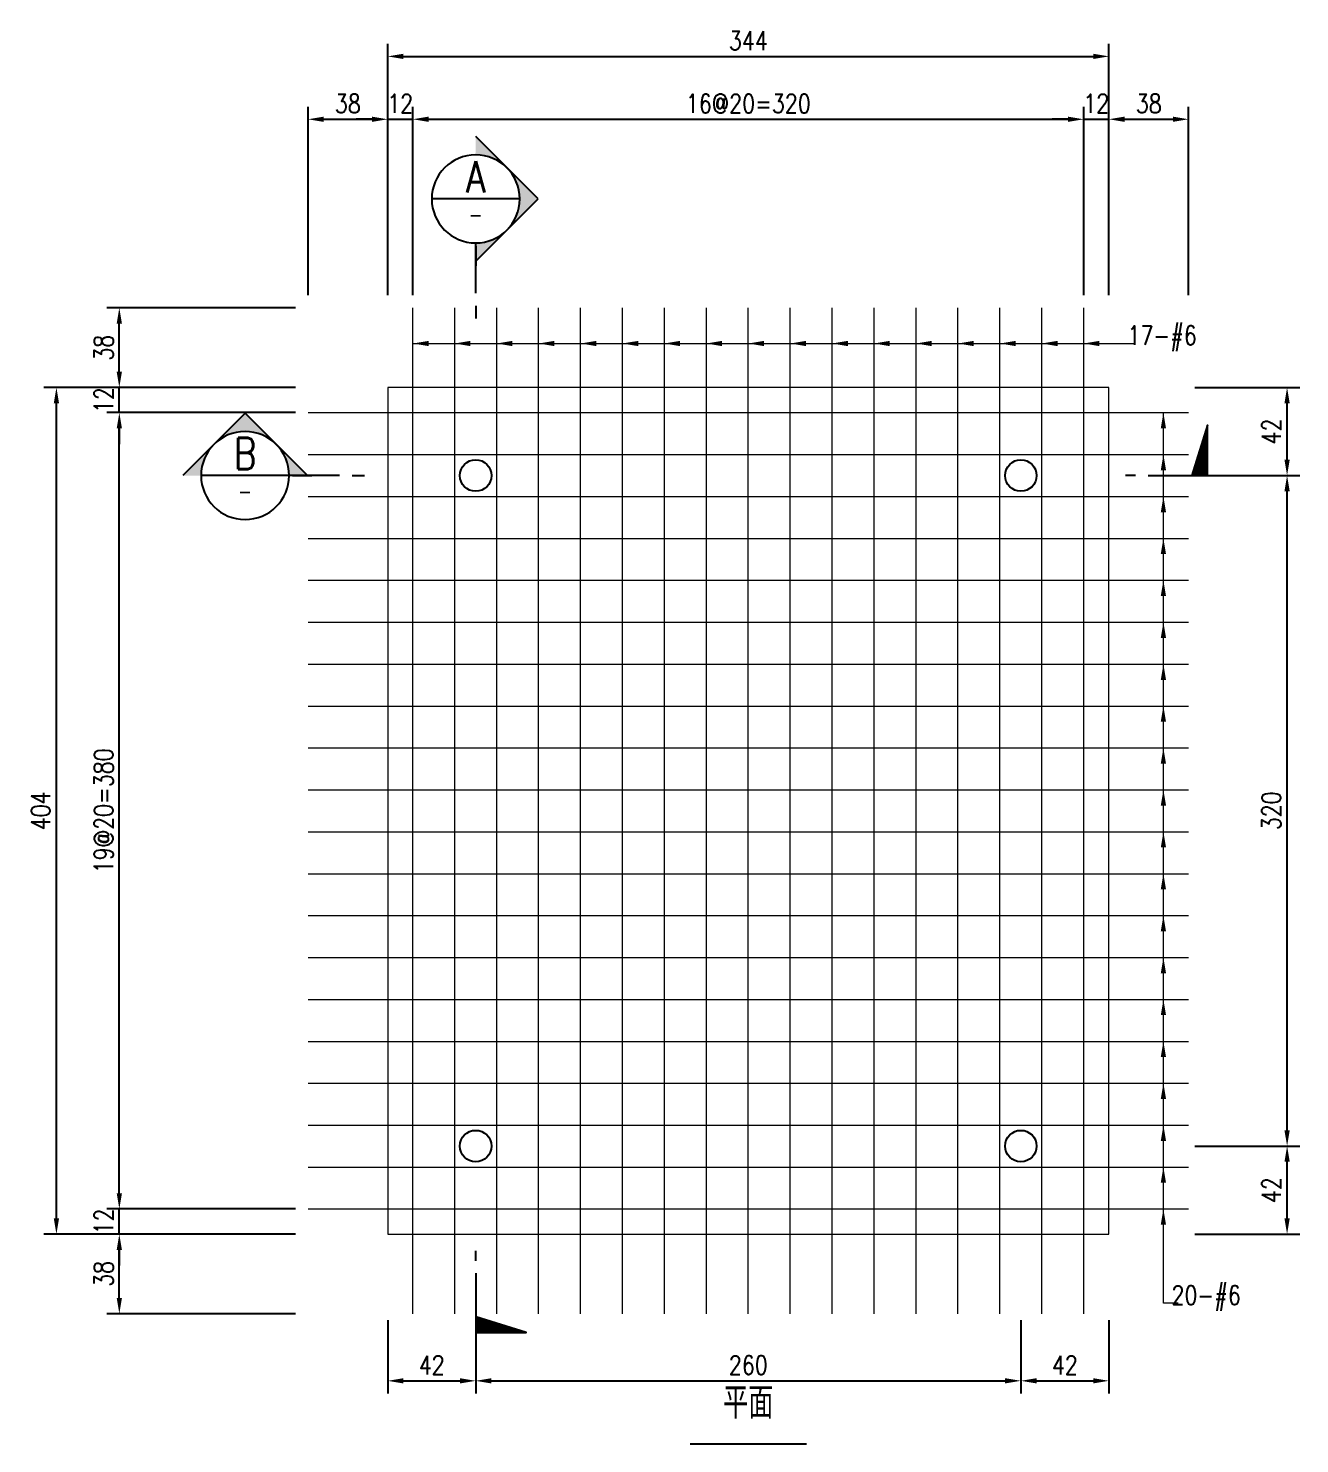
# Model space of a CAD drawing. Extents: x -4754 to 4964, y -19960 to 3841.
# Drawn here: x 1031 to 1638, y -9599 to -8924 of the extents above; entities that cross this region are included whole.
import ezdxf
from ezdxf.enums import TextEntityAlignment as Align

# ---------------------------------------------------------------- set-up
doc = ezdxf.new("R2010")
doc.units = 0
doc.header["$LTSCALE"] = 3
doc.layers.get('0').update_dxf_attribs({"linetype": 'CONTINUOUS'})
doc.layers.add('HB_0', color=7, linetype='CONTINUOUS', transparency=0.5)
for name, color, linetype in [('HB_DIM', 1, 'CONTINUOUS'), ('HB_TXT_CTEXT', 2, 'CONTINUOUS'), ('RCAD.PARM.Treatle', 2, 'CONTINUOUS'), ('剖面線', 1, 'CONTINUOUS'), ('鋼筋', 3, 'CONTINUOUS')]:
    doc.layers.add(name, color=color, linetype=linetype)
doc.styles.get("Standard").update_dxf_attribs({"font": 'ROMANS.shx', "width": 0.8, "bigfont": 'chineset.shx'})
doc.dimstyles.new('30', dxfattribs={"dimscale": 3, "dimtxt": 3, "dimasz": 2.5, "dimexe": 2, "dimexo": 2, "dimgap": 1, "dimtad": 1, "dimdsep": 46, "dimtxsty": 'Standard', "dimcen": 0, "dimclrd": 256, "dimclre": 256, "dimclrt": 2, "dimadec": 0, "dimazin": 0, "dimtfac": 1, "dimtix": 1, "dimtmove": 2, "dimatfit": 3, "dimfxl": 1, "dimtolj": 1, "dimtzin": 0, "dimarcsym": 0})

# ---------------------------------------------------------------- blocks, each defined once
blk = doc.blocks.new('slab_topview')
at = {"color": 4, "linetype": 'Continuous'}
blk.add_line((-27.76, 0), (27.76, 0), dxfattribs=at)
at = {"color": 4, "linetype": 'Continuous', "width": 0.8}
blk.add_text('平面', height=15, rotation=360, dxfattribs=at).set_placement((0, 19.66), align=Align.MIDDLE)
blk = doc.blocks.new('ST-n')
at = {"color": 2}
blk.add_line((-7, 0), (7, 0), dxfattribs=at)
blk.add_circle((0, 0), 7, dxfattribs=at)
at = {"color": 3, "width": 0.8}
blk.add_attdef('A', text='', height=5, dxfattribs=at).set_placement((0, 3.5), align=Align.MIDDLE)
at = {"color": 1, "width": 0.8}
blk.add_attdef('HB2002', text='', height=2.5, dxfattribs=at).set_placement((0, -2.5), align=Align.MIDDLE)
blk = doc.blocks.new('SEC2U0-n')
at = {"color": 2, "linetype": 'Continuous'}
for p, q in [((-9.9, 0), (0, 9.9)), ((0, 9.9), (9.9, 0)), ((-7.51, 0), (-10.62, 0))]:
    blk.add_line(p, q, dxfattribs=at)
at = {"color": 3}
for p, q in [((-17, 0), (-19, 0)), ((-15, 0), (-7, 0))]:
    blk.add_line(p, q, dxfattribs=at)
at = {"color": 2, "linetype": 'Continuous'}
blk.add_circle((0, 0), 7, dxfattribs=at)
for points in [[(0, 9.9), (-3.5, 6.06), (-4.95, 4.95), (-4.26, 5.55)], [(0, 9.9), (-1.81, 6.76), (-3.5, 6.06), (-1.81, 6.76)], [(0, 9.9), (0, 7), (-1.81, 6.76), (-0.91, 6.94)], [(0, 9.9), (3.5, 6.06), (4.95, 4.95), (4.26, 5.55)], [(0, 9.9), (1.81, 6.76), (3.5, 6.06), (1.81, 6.76)], [(0, 9.9), (0, 7), (1.81, 6.76), (0.91, 6.94)], [(-9.9, 0), (-6.06, 3.5), (-4.95, 4.95), (-5.55, 4.26)], [(9.9, 0), (6.06, 3.5), (4.95, 4.95), (5.55, 4.26)], [(-9.9, 0), (-6.76, 1.81), (-6.06, 3.5), (-6.76, 1.81)], [(9.9, 0), (6.76, 1.81), (6.06, 3.5), (6.76, 1.81)], [(-9.9, 0), (-7, 0), (-6.76, 1.81), (-6.94, 0.91)], [(9.9, 0), (7, 0), (6.76, 1.81), (6.94, 0.91)]]:
    blk.add_solid(points, dxfattribs=at)
blk = doc.blocks.new('*X3')
at = {"color": 0, "linetype": 'Continuous'}
for p, q in [((81.12, 269.21), (82.11, 270.2)), ((81.3, 269.21), (82.37, 270.29)), ((81.47, 269.21), (82.63, 270.37)), ((81.65, 269.21), (82.89, 270.45)), ((81.83, 269.21), (83.14, 270.53)), ((82, 269.21), (83.4, 270.61)), ((82.18, 269.21), (83.66, 270.69)), ((82.36, 269.21), (83.91, 270.77)), ((82.53, 269.21), (84.17, 270.85)), ((82.71, 269.21), (84.43, 270.93)), ((82.89, 269.21), (84.69, 271.01)), ((83.06, 269.21), (84.94, 271.09)), ((83.24, 269.21), (85.2, 271.17)), ((83.42, 269.21), (85.46, 271.25)), ((83.59, 269.21), (85.71, 271.33)), ((83.77, 269.21), (85.97, 271.41)), ((83.95, 269.21), (86.23, 271.49)), ((84.12, 269.21), (86.49, 271.57)), ((84.3, 269.21), (86.74, 271.65)), ((84.48, 269.21), (86.93, 271.66)), ((84.65, 269.21), (86.93, 271.48)), ((84.83, 269.21), (86.93, 271.31)), ((85.01, 269.21), (86.93, 271.13)), ((85.19, 269.21), (86.93, 270.95)), ((85.36, 269.21), (86.93, 270.78)), ((85.54, 269.21), (86.93, 270.6)), ((85.72, 269.21), (86.93, 270.42)), ((85.89, 269.21), (86.93, 270.25)), ((79, 269.21), (79.03, 269.24)), ((79.17, 269.21), (79.29, 269.32)), ((79.35, 269.21), (79.54, 269.4)), ((79.53, 269.21), (79.8, 269.48)), ((79.71, 269.21), (80.06, 269.56)), ((79.88, 269.21), (80.31, 269.64)), ((80.06, 269.21), (80.57, 269.72)), ((80.24, 269.21), (80.83, 269.8)), ((80.41, 269.21), (81.09, 269.88)), ((80.59, 269.21), (81.34, 269.96)), ((80.77, 269.21), (81.6, 270.04)), ((80.94, 269.21), (81.86, 270.12)), ((86.07, 269.21), (86.93, 270.07)), ((86.25, 269.21), (86.93, 269.89)), ((86.42, 269.21), (86.93, 269.72)), ((86.6, 269.21), (86.93, 269.54)), ((86.78, 269.21), (86.93, 269.36))]:
    blk.add_line(p, q, dxfattribs=at)
blk = doc.blocks.new('SEND-n')
at = {"color": 3}
for p, q in [((9.44, 0), (0, 0)), ((11.42, 0), (13, 0))]:
    blk.add_line(p, q, dxfattribs=at)
at = {"color": 2, "linetype": 'Continuous'}
blk.add_lwpolyline([(0, 0), (0, 8), (2.5, 0)], close=True, dxfattribs=at)
at = {"color": 2, "linetype": 'Continuous', "rotation": 270}
blk.add_blockref('*X3', (-269.21, 86.93), dxfattribs=at)
blk = doc.blocks.new('m_Arrow_U_rebar')
at = {"color": 1, "linetype": 'Continuous'}
blk.add_solid([(-1.25, -7.5), (0, 0), (1.25, -7.5)], dxfattribs=at)
blk = doc.blocks.new('rebar_num')
at = {"color": 0, "linetype": 'Continuous', "width": 0.8}
blk.add_attdef('A', text='', height=9, dxfattribs=at).set_placement((-3.13, 3.87), align=Align.MIDDLE_LEFT)
blk = doc.blocks.new('*D99')
at = {"layer": 'HB_DIM', "linetype": 'Continuous', "lineweight": -2}
for p, q in [((1202.8, -9051.3), (1202.8, -8931.3)), ((1546.8, -9051.3), (1546.8, -8931.3)), ((1210.3, -8937.3), (1539.3, -8937.3))]:
    blk.add_line(p, q, dxfattribs=at)
at = {"layer": 'HB_DIM'}
for points in [[(1210.3, -8936.05), (1210.3, -8938.55), (1202.8, -8937.3)], [(1539.3, -8938.55), (1539.3, -8936.05), (1546.8, -8937.3)]]:
    blk.add_solid(points, dxfattribs=at)
at = {"layer": 'HB_DIM', "color": 2, "linetype": 'Continuous', "insert": (1374.8, -8929.8), "char_height": 9, "attachment_point": 5, "rotation": 0}
blk.add_mtext('\\A1;344', dxfattribs=at)
blk = doc.blocks.new('*D100')
at = {"layer": 'HB_DIM', "linetype": 'Continuous', "lineweight": -2}
for p, q in [((1164.8, -9051.3), (1164.8, -8961.3)), ((1202.8, -9051.3), (1202.8, -8961.3)), ((1172.3, -8967.3), (1195.3, -8967.3))]:
    blk.add_line(p, q, dxfattribs=at)
at = {"layer": 'HB_DIM'}
for points in [[(1172.3, -8966.05), (1172.3, -8968.55), (1164.8, -8967.3)], [(1195.3, -8968.55), (1195.3, -8966.05), (1202.8, -8967.3)]]:
    blk.add_solid(points, dxfattribs=at)
at = {"layer": 'HB_DIM', "color": 2, "linetype": 'Continuous', "insert": (1183.8, -8959.8), "char_height": 9, "attachment_point": 5, "rotation": 0}
blk.add_mtext('\\A1;38', dxfattribs=at)
blk = doc.blocks.new('*D101')
at = {"layer": 'HB_DIM', "linetype": 'Continuous', "lineweight": -2}
for p, q in [((1202.8, -9051.3), (1202.8, -8961.3)), ((1214.8, -9051.3), (1214.8, -8961.3)), ((1195.3, -8967.3), (1187.8, -8967.3)), ((1202.8, -8967.3), (1214.8, -8967.3)), ((1222.3, -8967.3), (1229.8, -8967.3))]:
    blk.add_line(p, q, dxfattribs=at)
at = {"layer": 'HB_DIM'}
for points in [[(1195.3, -8968.55), (1195.3, -8966.05), (1202.8, -8967.3)], [(1222.3, -8966.05), (1222.3, -8968.55), (1214.8, -8967.3)]]:
    blk.add_solid(points, dxfattribs=at)
at = {"layer": 'HB_DIM', "color": 2, "linetype": 'Continuous', "insert": (1208.8, -8959.8), "char_height": 9, "attachment_point": 5, "rotation": 0}
blk.add_mtext('\\A1;12', dxfattribs=at)
blk = doc.blocks.new('*D102')
at = {"layer": 'HB_DIM', "linetype": 'Continuous', "lineweight": -2}
for p, q in [((1214.8, -9051.3), (1214.8, -8961.3)), ((1534.8, -9051.3), (1534.8, -8961.3)), ((1222.3, -8967.3), (1527.3, -8967.3))]:
    blk.add_line(p, q, dxfattribs=at)
at = {"layer": 'HB_DIM'}
for points in [[(1222.3, -8966.05), (1222.3, -8968.55), (1214.8, -8967.3)], [(1527.3, -8968.55), (1527.3, -8966.05), (1534.8, -8967.3)]]:
    blk.add_solid(points, dxfattribs=at)
at = {"layer": 'HB_DIM', "color": 2, "linetype": 'Continuous', "insert": (1374.8, -8959.8), "char_height": 9, "attachment_point": 5, "rotation": 0}
blk.add_mtext('\\A1;16@20=320', dxfattribs=at)
blk = doc.blocks.new('*D103')
at = {"layer": 'HB_DIM', "linetype": 'Continuous', "lineweight": -2}
for p, q in [((1534.8, -9051.3), (1534.8, -8961.3)), ((1546.8, -9051.3), (1546.8, -8961.3)), ((1527.3, -8967.3), (1519.8, -8967.3)), ((1534.8, -8967.3), (1546.8, -8967.3)), ((1554.3, -8967.3), (1561.8, -8967.3))]:
    blk.add_line(p, q, dxfattribs=at)
at = {"layer": 'HB_DIM'}
for points in [[(1527.3, -8968.55), (1527.3, -8966.05), (1534.8, -8967.3)], [(1554.3, -8966.05), (1554.3, -8968.55), (1546.8, -8967.3)]]:
    blk.add_solid(points, dxfattribs=at)
at = {"layer": 'HB_DIM', "color": 2, "linetype": 'Continuous', "insert": (1540.8, -8959.8), "char_height": 9, "attachment_point": 5, "rotation": 0}
blk.add_mtext('\\A1;12', dxfattribs=at)
blk = doc.blocks.new('*D104')
at = {"layer": 'HB_DIM', "linetype": 'Continuous', "lineweight": -2}
for p, q in [((1546.8, -9051.3), (1546.8, -8961.3)), ((1584.8, -9051.3), (1584.8, -8961.3)), ((1554.3, -8967.3), (1577.3, -8967.3))]:
    blk.add_line(p, q, dxfattribs=at)
at = {"layer": 'HB_DIM'}
for points in [[(1554.3, -8966.05), (1554.3, -8968.55), (1546.8, -8967.3)], [(1577.3, -8968.55), (1577.3, -8966.05), (1584.8, -8967.3)]]:
    blk.add_solid(points, dxfattribs=at)
at = {"layer": 'HB_DIM', "color": 2, "linetype": 'Continuous', "insert": (1565.8, -8959.8), "char_height": 9, "attachment_point": 5, "rotation": 0}
blk.add_mtext('\\A1;38', dxfattribs=at)
blk = doc.blocks.new('m_Arrow_L_rebar')
at = {"color": 1, "linetype": 'Continuous', "extrusion": (0, 0, -1)}
blk.add_solid([(-7.5, 1.25), (0, 0), (-7.5, -1.25)], dxfattribs=at)
blk = doc.blocks.new('*D105')
at = {"layer": 'HB_DIM', "linetype": 'Continuous', "lineweight": -2}
for p, q in [((1158.8, -9095.3), (1038.8, -9095.3)), ((1044.8, -9491.8), (1044.8, -9102.8)), ((1158.8, -9499.3), (1038.8, -9499.3))]:
    blk.add_line(p, q, dxfattribs=at)
at = {"layer": 'HB_DIM'}
for points in [[(1046.05, -9102.8), (1043.55, -9102.8), (1044.8, -9095.3)], [(1043.55, -9491.8), (1046.05, -9491.8), (1044.8, -9499.3)]]:
    blk.add_solid(points, dxfattribs=at)
at = {"layer": 'HB_DIM', "color": 2, "linetype": 'Continuous', "insert": (1037.3, -9297.3), "char_height": 9, "attachment_point": 5, "rotation": 90}
blk.add_mtext('\\A1;404', dxfattribs=at)
blk = doc.blocks.new('*D106')
at = {"layer": 'HB_DIM', "linetype": 'Continuous', "lineweight": -2}
for p, q in [((1158.8, -9499.3), (1068.8, -9499.3)), ((1074.8, -9529.8), (1074.8, -9506.8)), ((1158.8, -9537.3), (1068.8, -9537.3))]:
    blk.add_line(p, q, dxfattribs=at)
at = {"layer": 'HB_DIM'}
for points in [[(1076.05, -9506.8), (1073.55, -9506.8), (1074.8, -9499.3)], [(1073.55, -9529.8), (1076.05, -9529.8), (1074.8, -9537.3)]]:
    blk.add_solid(points, dxfattribs=at)
at = {"layer": 'HB_DIM', "color": 2, "linetype": 'Continuous', "insert": (1067.3, -9518.3), "char_height": 9, "attachment_point": 5, "rotation": 90}
blk.add_mtext('\\A1;38', dxfattribs=at)
blk = doc.blocks.new('*D107')
at = {"layer": 'HB_DIM', "linetype": 'Continuous', "lineweight": -2}
for p, q in [((1074.8, -9479.8), (1074.8, -9472.3)), ((1158.8, -9487.3), (1068.8, -9487.3)), ((1074.8, -9499.3), (1074.8, -9487.3)), ((1158.8, -9499.3), (1068.8, -9499.3)), ((1074.8, -9506.8), (1074.8, -9514.3))]:
    blk.add_line(p, q, dxfattribs=at)
at = {"layer": 'HB_DIM'}
for points in [[(1073.55, -9479.8), (1076.05, -9479.8), (1074.8, -9487.3)], [(1076.05, -9506.8), (1073.55, -9506.8), (1074.8, -9499.3)]]:
    blk.add_solid(points, dxfattribs=at)
at = {"layer": 'HB_DIM', "color": 2, "linetype": 'Continuous', "insert": (1067.3, -9493.3), "char_height": 9, "attachment_point": 5, "rotation": 90}
blk.add_mtext('\\A1;12', dxfattribs=at)
blk = doc.blocks.new('*D108')
at = {"layer": 'HB_DIM', "linetype": 'Continuous', "lineweight": -2}
for p, q in [((1158.8, -9107.3), (1068.8, -9107.3)), ((1074.8, -9479.8), (1074.8, -9114.8)), ((1158.8, -9487.3), (1068.8, -9487.3))]:
    blk.add_line(p, q, dxfattribs=at)
at = {"layer": 'HB_DIM'}
for points in [[(1076.05, -9114.8), (1073.55, -9114.8), (1074.8, -9107.3)], [(1073.55, -9479.8), (1076.05, -9479.8), (1074.8, -9487.3)]]:
    blk.add_solid(points, dxfattribs=at)
at = {"layer": 'HB_DIM', "color": 2, "linetype": 'Continuous', "insert": (1067.3, -9297.3), "char_height": 9, "attachment_point": 5, "rotation": 90}
blk.add_mtext('\\A1;19@20=380', dxfattribs=at)
blk = doc.blocks.new('*D109')
at = {"layer": 'HB_DIM', "linetype": 'Continuous', "lineweight": -2}
for p, q in [((1074.8, -9087.8), (1074.8, -9080.3)), ((1158.8, -9095.3), (1068.8, -9095.3)), ((1074.8, -9107.3), (1074.8, -9095.3)), ((1158.8, -9107.3), (1068.8, -9107.3)), ((1074.8, -9114.8), (1074.8, -9122.3))]:
    blk.add_line(p, q, dxfattribs=at)
at = {"layer": 'HB_DIM'}
for points in [[(1073.55, -9087.8), (1076.05, -9087.8), (1074.8, -9095.3)], [(1076.05, -9114.8), (1073.55, -9114.8), (1074.8, -9107.3)]]:
    blk.add_solid(points, dxfattribs=at)
at = {"layer": 'HB_DIM', "color": 2, "linetype": 'Continuous', "insert": (1067.3, -9101.3), "char_height": 9, "attachment_point": 5, "rotation": 90}
blk.add_mtext('\\A1;12', dxfattribs=at)
blk = doc.blocks.new('*D110')
at = {"layer": 'HB_DIM', "linetype": 'Continuous', "lineweight": -2}
for p, q in [((1158.8, -9057.3), (1068.8, -9057.3)), ((1074.8, -9087.8), (1074.8, -9064.8)), ((1158.8, -9095.3), (1068.8, -9095.3))]:
    blk.add_line(p, q, dxfattribs=at)
at = {"layer": 'HB_DIM'}
for points in [[(1076.05, -9064.8), (1073.55, -9064.8), (1074.8, -9057.3)], [(1073.55, -9087.8), (1076.05, -9087.8), (1074.8, -9095.3)]]:
    blk.add_solid(points, dxfattribs=at)
at = {"layer": 'HB_DIM', "color": 2, "linetype": 'Continuous', "insert": (1067.3, -9076.3), "char_height": 9, "attachment_point": 5, "rotation": 90}
blk.add_mtext('\\A1;38', dxfattribs=at)
blk = doc.blocks.new('slab_PVC')
at = {"layer": 'RCAD.PARM.Treatle', "color": 4, "linetype": 'Continuous'}
blk.add_circle((0, 0), 7.53, dxfattribs=at)
blk = doc.blocks.new('*D111')
at = {"layer": 'HB_DIM', "linetype": 'Continuous', "lineweight": -2}
for p, q in [((1202.8, -9540.3), (1202.8, -9575.3)), ((1244.8, -9540.3), (1244.8, -9575.3)), ((1210.3, -9569.3), (1237.3, -9569.3))]:
    blk.add_line(p, q, dxfattribs=at)
at = {"layer": 'HB_DIM'}
for points in [[(1210.3, -9568.05), (1210.3, -9570.55), (1202.8, -9569.3)], [(1237.3, -9570.55), (1237.3, -9568.05), (1244.8, -9569.3)]]:
    blk.add_solid(points, dxfattribs=at)
at = {"layer": 'HB_DIM', "color": 2, "linetype": 'Continuous', "insert": (1223.8, -9561.8), "char_height": 9, "attachment_point": 5, "rotation": 0}
blk.add_mtext('\\A1;42', dxfattribs=at)
blk = doc.blocks.new('*D112')
at = {"layer": 'HB_DIM', "linetype": 'Continuous', "lineweight": -2}
for p, q in [((1244.8, -9540.3), (1244.8, -9575.3)), ((1504.8, -9540.3), (1504.8, -9575.3)), ((1252.3, -9569.3), (1497.3, -9569.3))]:
    blk.add_line(p, q, dxfattribs=at)
at = {"layer": 'HB_DIM'}
for points in [[(1252.3, -9568.05), (1252.3, -9570.55), (1244.8, -9569.3)], [(1497.3, -9570.55), (1497.3, -9568.05), (1504.8, -9569.3)]]:
    blk.add_solid(points, dxfattribs=at)
at = {"layer": 'HB_DIM', "color": 2, "linetype": 'Continuous', "insert": (1374.8, -9561.8), "char_height": 9, "attachment_point": 5, "rotation": 0}
blk.add_mtext('\\A1;260', dxfattribs=at)
blk = doc.blocks.new('*D113')
at = {"layer": 'HB_DIM', "linetype": 'Continuous', "lineweight": -2}
for p, q in [((1504.8, -9540.3), (1504.8, -9575.3)), ((1546.8, -9540.3), (1546.8, -9575.3)), ((1512.3, -9569.3), (1539.3, -9569.3))]:
    blk.add_line(p, q, dxfattribs=at)
at = {"layer": 'HB_DIM'}
for points in [[(1512.3, -9568.05), (1512.3, -9570.55), (1504.8, -9569.3)], [(1539.3, -9570.55), (1539.3, -9568.05), (1546.8, -9569.3)]]:
    blk.add_solid(points, dxfattribs=at)
at = {"layer": 'HB_DIM', "color": 2, "linetype": 'Continuous', "insert": (1525.8, -9561.8), "char_height": 9, "attachment_point": 5, "rotation": 0}
blk.add_mtext('\\A1;42', dxfattribs=at)
blk = doc.blocks.new('*D114')
at = {"layer": 'HB_DIM', "linetype": 'Continuous', "lineweight": -2}
for p, q in [((1587.8, -9457.3), (1637.8, -9457.3)), ((1631.8, -9491.8), (1631.8, -9464.8)), ((1587.8, -9499.3), (1637.8, -9499.3))]:
    blk.add_line(p, q, dxfattribs=at)
at = {"layer": 'HB_DIM'}
for points in [[(1633.05, -9464.8), (1630.55, -9464.8), (1631.8, -9457.3)], [(1630.55, -9491.8), (1633.05, -9491.8), (1631.8, -9499.3)]]:
    blk.add_solid(points, dxfattribs=at)
at = {"layer": 'HB_DIM', "color": 2, "linetype": 'Continuous', "insert": (1624.3, -9478.3), "char_height": 9, "attachment_point": 5, "rotation": 90}
blk.add_mtext('\\A1;42', dxfattribs=at)
blk = doc.blocks.new('*D115')
at = {"layer": 'HB_DIM', "linetype": 'Continuous', "lineweight": -2}
for p, q in [((1587.8, -9137.3), (1637.8, -9137.3)), ((1631.8, -9449.8), (1631.8, -9144.8)), ((1587.8, -9457.3), (1637.8, -9457.3))]:
    blk.add_line(p, q, dxfattribs=at)
at = {"layer": 'HB_DIM'}
for points in [[(1633.05, -9144.8), (1630.55, -9144.8), (1631.8, -9137.3)], [(1630.55, -9449.8), (1633.05, -9449.8), (1631.8, -9457.3)]]:
    blk.add_solid(points, dxfattribs=at)
at = {"layer": 'HB_DIM', "color": 2, "linetype": 'Continuous', "insert": (1624.3, -9297.3), "char_height": 9, "attachment_point": 5, "rotation": 90}
blk.add_mtext('\\A1;320', dxfattribs=at)
blk = doc.blocks.new('*D116')
at = {"layer": 'HB_DIM', "linetype": 'Continuous', "lineweight": -2}
for p, q in [((1587.8, -9095.3), (1637.8, -9095.3)), ((1631.8, -9129.8), (1631.8, -9102.8)), ((1587.8, -9137.3), (1637.8, -9137.3))]:
    blk.add_line(p, q, dxfattribs=at)
at = {"layer": 'HB_DIM'}
for points in [[(1633.05, -9102.8), (1630.55, -9102.8), (1631.8, -9095.3)], [(1630.55, -9129.8), (1633.05, -9129.8), (1631.8, -9137.3)]]:
    blk.add_solid(points, dxfattribs=at)
at = {"layer": 'HB_DIM', "color": 2, "linetype": 'Continuous', "insert": (1624.3, -9116.3), "char_height": 9, "attachment_point": 5, "rotation": 90}
blk.add_mtext('\\A1;42', dxfattribs=at)

msp = doc.modelspace()

# ---------------------------------------------------------------- linework, layer by layer
at = {"layer": 'HB_0', "lineweight": 5}
msp.add_lwpolyline([(1202.799, -9499.303), (1546.799, -9499.303), (1546.799, -9095.303), (1202.799, -9095.303), (1202.799, -9499.303)], dxfattribs=at)
at = {"layer": 'HB_DIM', "lineweight": 5}
msp.add_line((1214.799, -9074.303, 9.09), (1558.799, -9074.303, 9.09), dxfattribs=at)
msp.add_polyline3d([(1579.799, -9532.303, 11), (1572.799, -9532.303, 11), (1572.799, -9107.303, 11)], dxfattribs=at)
at = {"layer": '鋼筋', "lineweight": 5}
for p, q in [((1214.799, -9289.303, 9.09), (1214.799, -9057.303, 9.09)), ((1234.799, -9289.303, 9.09), (1234.799, -9057.303, 9.09)), ((1254.799, -9289.303, 9.09), (1254.799, -9057.303, 9.09)), ((1274.799, -9289.303, 9.09), (1274.799, -9057.303, 9.09)), ((1294.799, -9289.303, 9.09), (1294.799, -9057.303, 9.09)), ((1314.799, -9289.303, 9.09), (1314.799, -9057.303, 9.09)), ((1334.799, -9289.303, 9.09), (1334.799, -9057.303, 9.09)), ((1354.799, -9289.303, 9.09), (1354.799, -9057.303, 9.09)), ((1374.799, -9289.303, 9.09), (1374.799, -9057.303, 9.09)), ((1394.799, -9289.303, 9.09), (1394.799, -9057.303, 9.09)), ((1414.799, -9289.303, 9.09), (1414.799, -9057.303, 9.09)), ((1434.799, -9289.303, 9.09), (1434.799, -9057.303, 9.09)), ((1454.799, -9289.303, 9.09), (1454.799, -9057.303, 9.09)), ((1474.799, -9289.303, 9.09), (1474.799, -9057.303, 9.09)), ((1494.799, -9289.303, 9.09), (1494.799, -9057.303, 9.09)), ((1514.799, -9289.303, 9.09), (1514.799, -9057.303, 9.09)), ((1534.799, -9289.303, 9.09), (1534.799, -9057.303, 9.09)), ((1164.799, -9107.303, 11), (1365.799, -9107.303, 11)), ((1365.799, -9107.303, 11), (1374.799, -9107.303, 11)), ((1374.799, -9107.303, 11), (1383.799, -9107.303, 11)), ((1383.799, -9107.303, 11), (1584.799, -9107.303, 11)), ((1164.799, -9127.303, 11), (1365.799, -9127.303, 11)), ((1365.799, -9127.303, 11), (1374.799, -9127.303, 11)), ((1374.799, -9127.303, 11), (1383.799, -9127.303, 11)), ((1383.799, -9127.303, 11), (1584.799, -9127.303, 11)), ((1164.799, -9147.303, 11), (1365.799, -9147.303, 11)), ((1365.799, -9147.303, 11), (1374.799, -9147.303, 11)), ((1374.799, -9147.303, 11), (1383.799, -9147.303, 11)), ((1383.799, -9147.303, 11), (1584.799, -9147.303, 11)), ((1164.799, -9167.303, 11), (1365.799, -9167.303, 11)), ((1365.799, -9167.303, 11), (1374.799, -9167.303, 11)), ((1374.799, -9167.303, 11), (1383.799, -9167.303, 11)), ((1383.799, -9167.303, 11), (1584.799, -9167.303, 11)), ((1164.799, -9187.303, 11), (1365.799, -9187.303, 11)), ((1365.799, -9187.303, 11), (1374.799, -9187.303, 11)), ((1374.799, -9187.303, 11), (1383.799, -9187.303, 11)), ((1383.799, -9187.303, 11), (1584.799, -9187.303, 11)), ((1164.799, -9207.303, 11), (1365.799, -9207.303, 11)), ((1365.799, -9207.303, 11), (1374.799, -9207.303, 11)), ((1374.799, -9207.303, 11), (1383.799, -9207.303, 11)), ((1383.799, -9207.303, 11), (1584.799, -9207.303, 11)), ((1164.799, -9227.303, 11), (1365.799, -9227.303, 11)), ((1365.799, -9227.303, 11), (1374.799, -9227.303, 11)), ((1374.799, -9227.303, 11), (1383.799, -9227.303, 11)), ((1383.799, -9227.303, 11), (1584.799, -9227.303, 11)), ((1164.799, -9247.303, 11), (1365.799, -9247.303, 11)), ((1365.799, -9247.303, 11), (1374.799, -9247.303, 11)), ((1374.799, -9247.303, 11), (1383.799, -9247.303, 11)), ((1383.799, -9247.303, 11), (1584.799, -9247.303, 11)), ((1164.799, -9267.303, 11), (1365.799, -9267.303, 11)), ((1365.799, -9267.303, 11), (1374.799, -9267.303, 11)), ((1374.799, -9267.303, 11), (1383.799, -9267.303, 11)), ((1383.799, -9267.303, 11), (1584.799, -9267.303, 11)), ((1164.799, -9287.303, 11), (1365.799, -9287.303, 11)), ((1214.799, -9297.303, 9.09), (1214.799, -9289.303, 9.09)), ((1234.799, -9297.303, 9.09), (1234.799, -9289.303, 9.09)), ((1254.799, -9297.303, 9.09), (1254.799, -9289.303, 9.09)), ((1274.799, -9297.303, 9.09), (1274.799, -9289.303, 9.09)), ((1294.799, -9297.303, 9.09), (1294.799, -9289.303, 9.09)), ((1314.799, -9297.303, 9.09), (1314.799, -9289.303, 9.09)), ((1334.799, -9297.303, 9.09), (1334.799, -9289.303, 9.09)), ((1354.799, -9297.303, 9.09), (1354.799, -9289.303, 9.09)), ((1365.799, -9287.303, 11), (1374.799, -9287.303, 11)), ((1374.799, -9287.303, 11), (1383.799, -9287.303, 11)), ((1374.799, -9297.303, 9.09), (1374.799, -9289.303, 9.09)), ((1383.799, -9287.303, 11), (1584.799, -9287.303, 11)), ((1394.799, -9297.303, 9.09), (1394.799, -9289.303, 9.09)), ((1414.799, -9297.303, 9.09), (1414.799, -9289.303, 9.09)), ((1434.799, -9297.303, 9.09), (1434.799, -9289.303, 9.09)), ((1454.799, -9297.303, 9.09), (1454.799, -9289.303, 9.09)), ((1474.799, -9297.303, 9.09), (1474.799, -9289.303, 9.09)), ((1494.799, -9297.303, 9.09), (1494.799, -9289.303, 9.09)), ((1514.799, -9297.303, 9.09), (1514.799, -9289.303, 9.09)), ((1534.799, -9297.303, 9.09), (1534.799, -9289.303, 9.09)), ((1214.799, -9305.303, 9.09), (1214.799, -9297.303, 9.09)), ((1234.799, -9305.303, 9.09), (1234.799, -9297.303, 9.09)), ((1254.799, -9305.303, 9.09), (1254.799, -9297.303, 9.09)), ((1274.799, -9305.303, 9.09), (1274.799, -9297.303, 9.09)), ((1294.799, -9305.303, 9.09), (1294.799, -9297.303, 9.09)), ((1314.799, -9305.303, 9.09), (1314.799, -9297.303, 9.09)), ((1334.799, -9305.303, 9.09), (1334.799, -9297.303, 9.09)), ((1354.799, -9305.303, 9.09), (1354.799, -9297.303, 9.09)), ((1374.799, -9305.303, 9.09), (1374.799, -9297.303, 9.09)), ((1394.799, -9305.303, 9.09), (1394.799, -9297.303, 9.09)), ((1414.799, -9305.303, 9.09), (1414.799, -9297.303, 9.09)), ((1434.799, -9305.303, 9.09), (1434.799, -9297.303, 9.09)), ((1454.799, -9305.303, 9.09), (1454.799, -9297.303, 9.09)), ((1474.799, -9305.303, 9.09), (1474.799, -9297.303, 9.09)), ((1494.799, -9305.303, 9.09), (1494.799, -9297.303, 9.09)), ((1514.799, -9305.303, 9.09), (1514.799, -9297.303, 9.09)), ((1534.799, -9305.303, 9.09), (1534.799, -9297.303, 9.09)), ((1214.799, -9537.303, 9.09), (1214.799, -9305.303, 9.09)), ((1234.799, -9537.303, 9.09), (1234.799, -9305.303, 9.09)), ((1254.799, -9537.303, 9.09), (1254.799, -9305.303, 9.09)), ((1274.799, -9537.303, 9.09), (1274.799, -9305.303, 9.09)), ((1294.799, -9537.303, 9.09), (1294.799, -9305.303, 9.09)), ((1314.799, -9537.303, 9.09), (1314.799, -9305.303, 9.09)), ((1334.799, -9537.303, 9.09), (1334.799, -9305.303, 9.09)), ((1354.799, -9537.303, 9.09), (1354.799, -9305.303, 9.09)), ((1374.799, -9537.303, 9.09), (1374.799, -9305.303, 9.09)), ((1394.799, -9537.303, 9.09), (1394.799, -9305.303, 9.09)), ((1414.799, -9537.303, 9.09), (1414.799, -9305.303, 9.09)), ((1434.799, -9537.303, 9.09), (1434.799, -9305.303, 9.09)), ((1454.799, -9537.303, 9.09), (1454.799, -9305.303, 9.09)), ((1474.799, -9537.303, 9.09), (1474.799, -9305.303, 9.09)), ((1494.799, -9537.303, 9.09), (1494.799, -9305.303, 9.09)), ((1514.799, -9537.303, 9.09), (1514.799, -9305.303, 9.09)), ((1534.799, -9537.303, 9.09), (1534.799, -9305.303, 9.09)), ((1164.799, -9307.303, 11), (1365.799, -9307.303, 11)), ((1365.799, -9307.303, 11), (1374.799, -9307.303, 11)), ((1374.799, -9307.303, 11), (1383.799, -9307.303, 11)), ((1383.799, -9307.303, 11), (1584.799, -9307.303, 11)), ((1164.799, -9327.303, 11), (1365.799, -9327.303, 11)), ((1365.799, -9327.303, 11), (1374.799, -9327.303, 11)), ((1374.799, -9327.303, 11), (1383.799, -9327.303, 11)), ((1383.799, -9327.303, 11), (1584.799, -9327.303, 11)), ((1164.799, -9347.303, 11), (1365.799, -9347.303, 11)), ((1365.799, -9347.303, 11), (1374.799, -9347.303, 11)), ((1374.799, -9347.303, 11), (1383.799, -9347.303, 11)), ((1383.799, -9347.303, 11), (1584.799, -9347.303, 11)), ((1164.799, -9367.303, 11), (1365.799, -9367.303, 11)), ((1365.799, -9367.303, 11), (1374.799, -9367.303, 11)), ((1374.799, -9367.303, 11), (1383.799, -9367.303, 11)), ((1383.799, -9367.303, 11), (1584.799, -9367.303, 11)), ((1164.799, -9387.303, 11), (1365.799, -9387.303, 11)), ((1365.799, -9387.303, 11), (1374.799, -9387.303, 11)), ((1374.799, -9387.303, 11), (1383.799, -9387.303, 11)), ((1383.799, -9387.303, 11), (1584.799, -9387.303, 11)), ((1164.799, -9407.303, 11), (1365.799, -9407.303, 11)), ((1365.799, -9407.303, 11), (1374.799, -9407.303, 11)), ((1374.799, -9407.303, 11), (1383.799, -9407.303, 11)), ((1383.799, -9407.303, 11), (1584.799, -9407.303, 11)), ((1164.799, -9427.303, 11), (1365.799, -9427.303, 11)), ((1365.799, -9427.303, 11), (1374.799, -9427.303, 11)), ((1374.799, -9427.303, 11), (1383.799, -9427.303, 11)), ((1383.799, -9427.303, 11), (1584.799, -9427.303, 11)), ((1164.799, -9447.303, 11), (1365.799, -9447.303, 11)), ((1365.799, -9447.303, 11), (1374.799, -9447.303, 11)), ((1374.799, -9447.303, 11), (1383.799, -9447.303, 11)), ((1383.799, -9447.303, 11), (1584.799, -9447.303, 11)), ((1164.799, -9467.303, 11), (1365.799, -9467.303, 11)), ((1365.799, -9467.303, 11), (1374.799, -9467.303, 11)), ((1374.799, -9467.303, 11), (1383.799, -9467.303, 11)), ((1383.799, -9467.303, 11), (1584.799, -9467.303, 11)), ((1164.799, -9487.303, 11), (1365.799, -9487.303, 11)), ((1365.799, -9487.303, 11), (1374.799, -9487.303, 11)), ((1374.799, -9487.303, 11), (1383.799, -9487.303, 11)), ((1383.799, -9487.303, 11), (1584.799, -9487.303, 11))]:
    msp.add_line(p, q, dxfattribs=at)

# ---------------------------------------------------------------- block references
at = {"layer": 'HB_0', "color": 0, "linetype": 'Continuous'}
for p in [(1244.799, -9137.303, 20), (1504.799, -9137.303, 20), (1244.799, -9457.303, 20), (1504.799, -9457.303, 20)]:
    msp.add_blockref('slab_PVC', p, dxfattribs=at)
at = {"layer": 'HB_DIM', "linetype": 'Continuous'}
for name, p in [('m_Arrow_L_rebar', (1214.799, -9074.303, 9.09)), ('m_Arrow_L_rebar', (1234.799, -9074.303, 9.09)), ('m_Arrow_L_rebar', (1254.799, -9074.303, 9.09)), ('m_Arrow_L_rebar', (1274.799, -9074.303, 9.09)), ('m_Arrow_L_rebar', (1294.799, -9074.303, 9.09)), ('m_Arrow_L_rebar', (1314.799, -9074.303, 9.09)), ('m_Arrow_L_rebar', (1334.799, -9074.303, 9.09)), ('m_Arrow_L_rebar', (1354.799, -9074.303, 9.09)), ('m_Arrow_L_rebar', (1374.799, -9074.303, 9.09)), ('m_Arrow_L_rebar', (1394.799, -9074.303, 9.09)), ('m_Arrow_L_rebar', (1414.799, -9074.303, 9.09)), ('m_Arrow_L_rebar', (1434.799, -9074.303, 9.09)), ('m_Arrow_L_rebar', (1454.799, -9074.303, 9.09)), ('m_Arrow_L_rebar', (1474.799, -9074.303, 9.09)), ('m_Arrow_L_rebar', (1494.799, -9074.303, 9.09)), ('m_Arrow_L_rebar', (1514.799, -9074.303, 9.09)), ('m_Arrow_L_rebar', (1534.799, -9074.303, 9.09)), ('m_Arrow_U_rebar', (1572.799, -9107.303, 11)), ('m_Arrow_U_rebar', (1572.799, -9127.303, 11)), ('m_Arrow_U_rebar', (1572.799, -9147.303, 11)), ('m_Arrow_U_rebar', (1572.799, -9167.303, 11)), ('m_Arrow_U_rebar', (1572.799, -9187.303, 11)), ('m_Arrow_U_rebar', (1572.799, -9207.303, 11)), ('m_Arrow_U_rebar', (1572.799, -9227.303, 11)), ('m_Arrow_U_rebar', (1572.799, -9247.303, 11)), ('m_Arrow_U_rebar', (1572.799, -9267.303, 11)), ('m_Arrow_U_rebar', (1572.799, -9287.303, 11)), ('m_Arrow_U_rebar', (1572.799, -9307.303, 11)), ('m_Arrow_U_rebar', (1572.799, -9327.303, 11)), ('m_Arrow_U_rebar', (1572.799, -9347.303, 11)), ('m_Arrow_U_rebar', (1572.799, -9367.303, 11)), ('m_Arrow_U_rebar', (1572.799, -9387.303, 11)), ('m_Arrow_U_rebar', (1572.799, -9407.303, 11)), ('m_Arrow_U_rebar', (1572.799, -9427.303, 11)), ('m_Arrow_U_rebar', (1572.799, -9447.303, 11)), ('m_Arrow_U_rebar', (1572.799, -9467.303, 11)), ('m_Arrow_U_rebar', (1572.799, -9487.303, 11))]:
    msp.add_blockref(name, p, dxfattribs=at)
at = {"layer": 'HB_TXT_CTEXT', "color": 0, "linetype": 'Continuous'}
ref = msp.add_blockref('rebar_num', (1558.799, -9074.303, 9.09), dxfattribs=at)
ref.add_attrib('A', '17-#6', dxfattribs={"layer": '0', "linetype": 'Continuous', "height": 9, "width": 0.8}).set_placement((1555.67, -9070.432, 9.09), align=Align.MIDDLE_LEFT)
ref = msp.add_blockref('rebar_num', (1579.799, -9532.303, 11), dxfattribs=at)
ref.add_attrib('A', '20-#6', dxfattribs={"layer": '0', "linetype": 'Continuous', "height": 9, "width": 0.8}).set_placement((1576.67, -9528.432, 11), align=Align.MIDDLE_LEFT)
at = {"layer": 'HB_TXT_CTEXT', "color": 0, "linetype": 'Continuous', "rotation": 360}
msp.add_blockref('slab_topview', (1374.799, -9599.303), dxfattribs=at)
at = {"layer": '剖面線', "linetype": 'Continuous', "xscale": -3.000000000160651, "yscale": 2.999999999925704, "zscale": 3}
for name, p, rotation in [('SEC2U0-n', (1244.799, -9005.303), 269.9999999991219), ('SEC2U0-n', (1134.799, -9137.303), 359.9999999991219), ('SEND-n', (1593.799, -9137.303), 359.9999999991219), ('SEND-n', (1244.799, -9546.303), 269.9999999991219)]:
    msp.add_blockref(name, p, dxfattribs=dict(at, rotation=rotation))
at = {"layer": '剖面線', "linetype": 'Continuous'}
ref = msp.add_blockref('ST-n', (1244.799, -9005.303), dxfattribs=dict(at, xscale=-3.000000000160651, yscale=2.999999999925704, zscale=3, rotation=359.9999999991219))
ref.add_attrib('HB2002', '-', dxfattribs={"layer": '0', "color": 1, "height": 7.5, "width": 0.8}).set_placement((1244.799, -9012.803), align=Align.MIDDLE)
ref.add_attrib('A', 'A', dxfattribs={"layer": '0', "color": 3, "height": 15, "width": 0.8}).set_placement((1244.799, -8994.803), align=Align.MIDDLE)
ref = msp.add_blockref('ST-n', (1134.799, -9137.303), dxfattribs=dict(at, xscale=-3.000000000160651, yscale=2.999999999925704, zscale=3, rotation=359.9999999991219))
ref.add_attrib('HB2002', '-', dxfattribs={"layer": '0', "color": 1, "height": 7.5, "width": 0.8}).set_placement((1134.799, -9144.803), align=Align.MIDDLE)
ref.add_attrib('A', 'B', dxfattribs={"layer": '0', "color": 3, "height": 15, "width": 0.8}).set_placement((1134.799, -9126.803), align=Align.MIDDLE)

# ---------------------------------------------------------------- dimensions: what is measured, and where the dimension line sits
at = {"layer": 'HB_DIM', "linetype": 'Continuous'}
for base, p1, p2, angle, override, picture, middle in [((1546.799, -8937.303), (1202.799, -9057.303), (1546.799, -9057.303), 0, {"dimpost": '<>'}, '*D99', (1374.799, -8929.803)), ((1202.799, -8967.303), (1164.799, -9057.303, 11), (1202.799, -9057.303), 0, {"dimpost": '<>'}, '*D100', (1183.799, -8959.803)), ((1214.799, -8967.303), (1202.799, -9057.303), (1214.799, -9057.303, 9.09), 0, {"dimpost": '<>'}, '*D101', (1208.799, -8959.803)), ((1546.799, -8967.303), (1534.799, -9057.303, 9.09), (1546.799, -9057.303), 0, {"dimpost": '<>'}, '*D103', (1540.799, -8959.803)), ((1584.799, -8967.303), (1546.799, -9057.303), (1584.799, -9057.303, 11), 0, {"dimpost": '<>'}, '*D104', (1565.799, -8959.803)), ((1074.799, -9057.303), (1164.799, -9095.303), (1164.799, -9057.303, 9.09), 90, {"dimtad": 4, "dimpost": '<>'}, '*D110', (1067.299, -9076.303)), ((1074.799, -9095.303), (1164.799, -9107.303, 11), (1164.799, -9095.303), 90, {"dimtad": 4, "dimpost": '<>'}, '*D109', (1067.299, -9101.303)), ((1044.799, -9095.303), (1164.799, -9499.303), (1164.799, -9095.303), 90, {"dimtad": 4, "dimpost": '<>'}, '*D105', (1037.299, -9297.303)), ((1631.799, -9095.303), (1581.799, -9137.303, 20), (1581.799, -9095.303), 90, {"dimtad": 4, "dimpost": '<>'}, '*D116', (1624.299, -9116.303)), ((1631.799, -9137.303), (1581.799, -9457.303, 20), (1581.799, -9137.303, 20), 90, {"dimtad": 4, "dimpost": '<>'}, '*D115', (1624.299, -9297.303)), ((1631.799, -9457.303), (1581.799, -9499.303), (1581.799, -9457.303, 20), 90, {"dimtad": 4, "dimpost": '<>'}, '*D114', (1624.299, -9478.303)), ((1074.799, -9487.303), (1164.799, -9499.303), (1164.799, -9487.303, 11), 90, {"dimtad": 4, "dimpost": '<>'}, '*D107', (1067.299, -9493.303)), ((1074.799, -9499.303), (1164.799, -9537.303, 9.09), (1164.799, -9499.303), 90, {"dimtad": 4, "dimpost": '<>'}, '*D106', (1067.299, -9518.303)), ((1244.799, -9569.303), (1202.799, -9534.303), (1244.799, -9534.303, 20), 0, {"dimpost": '<>'}, '*D111', (1223.799, -9561.803)), ((1504.799, -9569.303), (1244.799, -9534.303, 20), (1504.799, -9534.303, 20), 0, {"dimpost": '<>'}, '*D112', (1374.799, -9561.803)), ((1546.799, -9569.303), (1504.799, -9534.303, 20), (1546.799, -9534.303), 0, {"dimpost": '<>'}, '*D113', (1525.799, -9561.803))]:
    dim = msp.add_linear_dim(base=base, p1=p1, p2=p2, angle=angle, dimstyle='30', override=override, dxfattribs=at)
    dim.commit()
    dim.dimension.update_dxf_attribs({"geometry": picture, "text_midpoint": middle})
for base, p1, p2, angle, text, override, picture, middle in [((1534.799, -8967.303), (1214.799, -9057.303, 9.09), (1534.799, -9057.303, 9.09), 0, '16@20=<>', {"dimpost": '<>'}, '*D102', (1374.799, -8959.803)), ((1074.799, -9107.303), (1164.799, -9487.303, 11), (1164.799, -9107.303, 11), 90, '19@20=<>', {"dimtad": 4, "dimpost": '<>'}, '*D108', (1067.299, -9297.303))]:
    dim = msp.add_linear_dim(base=base, p1=p1, p2=p2, angle=angle, text=text, dimstyle='30', override=override, dxfattribs=at)
    dim.commit()
    dim.dimension.update_dxf_attribs({"geometry": picture, "text_midpoint": middle})

doc.saveas('drawing.dxf')
